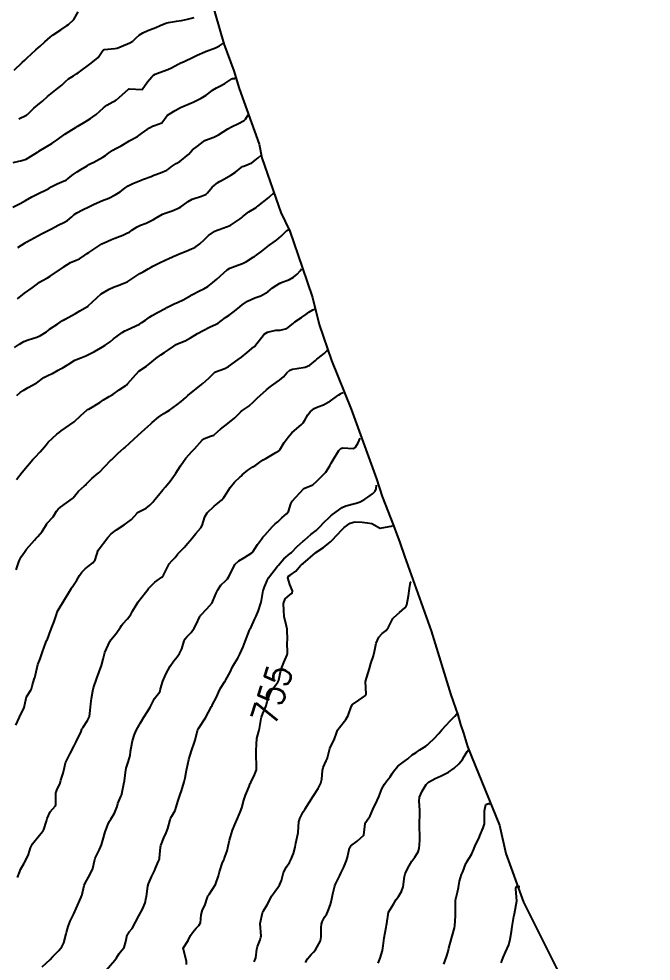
# Model space of a CAD drawing. Header units: metres. Extents: x 298520 to 308411, y 7433745 to 7450750.
# Drawn here: x 299133.1 to 299231.9, y 7449821.7 to 7449968.8 of the extents above; entities that cross this region are included whole.
import ezdxf
from ezdxf.enums import TextEntityAlignment as Align

# ---------------------------------------------------------------- set-up
doc = ezdxf.new("R2010")
doc.units = ezdxf.units.M
doc.header["$LTSCALE"] = 10
for name, color, linetype in [('Area', 45, 'Continuous'), ('Cotas', 45, 'Continuous'), ('Curvas de Nivel 1m', 11, 'Continuous'), ('Curvas de Nivel 5m', 15, 'Continuous')]:
    doc.layers.add(name, color=color, linetype=linetype)
doc.styles.add('Style-STANDARD', font='STANDARD.shx')

msp = doc.modelspace()

# ---------------------------------------------------------------- linework, layer by layer
at = {"layer": 'Area'}
msp.add_polyline3d([(299160.21, 7449982.09, 740.57), (299165.17, 7449964.93, 743.03), (299166.68, 7449960.69, 743.79), (299167.53, 7449957.93, 744.25), (299170.68, 7449949.24, 745.57), (299171.09, 7449947.1, 745.93), (299173.7, 7449939.62, 747.15), (299174.04, 7449938.59, 747.45), (299175.44, 7449935.64, 747.94), (299177.36, 7449930.02, 748.81), (299179, 7449925.29, 749.59), (299180.05, 7449921.07, 750.28), (299181.97, 7449915.46, 751.12), (299185.03, 7449907.86, 752.35), (299189, 7449896.96, 753.67), (299189.89, 7449894.24, 754.15), (299191.64, 7449889.72, 755.5), (299192.61, 7449887.03, 755.69), (299193.34, 7449884.9, 755.76), (299197.55, 7449873.25, 756.23), (299200.58, 7449863.27, 756.6), (299201.67, 7449860.11, 756.84), (299202.11, 7449858.61, 756.99), (299202.58, 7449857.25, 757.26), (299203.19, 7449855.17, 757.53), (299203.82, 7449853.61, 757.91), (299208.2, 7449842.9, 758.94), (299209.18, 7449838.49, 759.27), (299211.93, 7449830.86, 759.8), (299231.88, 7449791.01, 762.68)], dxfattribs=at)
at = {"layer": 'Curvas de Nivel 1m', "flags": 128}
for points, elevation in [([(299132.42, 7449960.78), (299133.65, 7449962), (299134.06, 7449962.37), (299134.44, 7449962.74), (299135.08, 7449963.36), (299135.79, 7449963.98), (299136.16, 7449964.28), (299136.47, 7449964.56), (299137.21, 7449965.22), (299138.03, 7449965.95), (299138.27, 7449966.17), (299138.49, 7449966.32), (299139.68, 7449967.12), (299140.5, 7449967.67), (299140.65, 7449967.77), (299140.87, 7449967.92), (299141.71, 7449968.72), (299142.42, 7449969.9)], 741), ([(299133.12, 7449953.22), (299134.34, 7449953.78), (299134.46, 7449953.87), (299134.58, 7449953.99), (299135.47, 7449954.86), (299136.36, 7449955.6), (299136.57, 7449955.76), (299136.83, 7449955.97), (299137.63, 7449956.7), (299138.38, 7449957.33), (299139.18, 7449957.94), (299139.84, 7449958.48), (299140.4, 7449959.01), (299140.89, 7449959.43), (299141.66, 7449959.91), (299142.12, 7449960.2), (299142.42, 7449960.4), (299144.43, 7449961.87), (299145.53, 7449962.77), (299146.27, 7449963.85), (299146.35, 7449963.97), (299146.46, 7449964.02), (299148.14, 7449964.16), (299148.47, 7449964.22), (299149.12, 7449964.47), (299150.47, 7449965.06), (299150.92, 7449965.35), (299151.42, 7449965.79), (299151.99, 7449966.29), (299152.49, 7449966.65), (299153.26, 7449967.01), (299154.5, 7449967.48), (299155.2, 7449967.75), (299156.11, 7449968.13), (299156.51, 7449968.26), (299157.77, 7449968.46), (299158.52, 7449968.55), (299159.46, 7449968.75), (299160.52, 7449969.04)], 742), ([(299132.25, 7449946.37), (299133.58, 7449946.68), (299134.26, 7449946.92), (299134.96, 7449947.29), (299136.04, 7449947.97), (299136.17, 7449948.06), (299136.27, 7449948.13), (299137.39, 7449948.85), (299138.28, 7449949.37), (299138.64, 7449949.59), (299139.12, 7449949.94), (299140.3, 7449950.78), (299140.99, 7449951.22), (299142.08, 7449951.9), (299142.22, 7449952), (299142.32, 7449952.06), (299143.48, 7449952.73), (299144.33, 7449953.23), (299144.71, 7449953.5), (299145.18, 7449953.86), (299145.8, 7449954.4), (299146.35, 7449954.9), (299146.89, 7449955.32), (299147.79, 7449955.84), (299148.17, 7449956.03), (299148.37, 7449956.16), (299150.21, 7449957.8), (299150.31, 7449957.88), (299150.38, 7449957.9), (299152.38, 7449957.78), (299153.2, 7449958.97), (299153.89, 7449959.77), (299154.17, 7449960.01), (299154.42, 7449960.15), (299155.08, 7449960.41), (299156.42, 7449960.92), (299156.99, 7449961.17), (299158.02, 7449961.71), (299158.29, 7449961.86), (299158.44, 7449961.93), (299158.85, 7449962.12), (299160.45, 7449962.9), (299160.97, 7449963.15), (299162.16, 7449963.66), (299162.37, 7449963.75), (299162.45, 7449963.78), (299163.82, 7449964.29), (299164.47, 7449964.61), (299164.76, 7449964.78), (299164.8, 7449964.81), (299165.27, 7449965.24)], 743), ([(299132.17, 7449939.42), (299133.35, 7449940), (299134.18, 7449940.45), (299135.14, 7449941.02), (299136.19, 7449941.54), (299136.49, 7449941.67), (299137.09, 7449941.96), (299137.82, 7449942.34), (299138.2, 7449942.56), (299139.11, 7449943.04), (299140.22, 7449943.5), (299140.5, 7449943.64), (299140.88, 7449943.91), (299141.63, 7449944.51), (299142.23, 7449944.93), (299142.83, 7449945.3), (299143.79, 7449945.88), (299144.07, 7449946.05), (299144.25, 7449946.15), (299144.82, 7449946.44), (299146.26, 7449947.2), (299146.65, 7449947.46), (299147.14, 7449947.84), (299147.79, 7449948.32), (299148.27, 7449948.56), (299149.11, 7449948.99), (299150.29, 7449949.72), (299150.34, 7449949.75), (299150.44, 7449949.8), (299151.64, 7449950.45), (299152.3, 7449950.9), (299152.8, 7449951.28), (299153.52, 7449951.77), (299154.02, 7449952.06), (299154.32, 7449952.16), (299155.48, 7449952.59), (299156.29, 7449953.73), (299156.34, 7449953.79), (299157.55, 7449954.52), (299158.36, 7449954.99), (299160.1, 7449955.68), (299160.36, 7449955.79), (299161.61, 7449956.43), (299162.38, 7449956.9), (299162.81, 7449957.23), (299163.37, 7449957.65), (299163.98, 7449958.05), (299164.39, 7449958.27), (299165.29, 7449958.73), (299166.41, 7449959.46), (299166.48, 7449959.48), (299166.85, 7449959.51), (299167.07, 7449959.63)], 744), ([(299132.9, 7449925.1), (299134, 7449926), (299135.19, 7449926.8), (299136.02, 7449927.44), (299136.33, 7449927.67), (299136.84, 7449927.96), (299137.62, 7449928.37), (299138.04, 7449928.62), (299139.94, 7449929.92), (299140.05, 7449930.01), (299141.19, 7449930.78), (299142.07, 7449931.13), (299142.62, 7449931.35), (299143.44, 7449931.89), (299143.8, 7449932.16), (299144.08, 7449932.35), (299145.01, 7449932.94), (299146.1, 7449933.68), (299146.21, 7449933.75), (299146.44, 7449933.85), (299147.6, 7449934.34), (299148.11, 7449934.57), (299149.36, 7449935.05), (299150.12, 7449935.37), (299150.4, 7449935.52), (299150.8, 7449935.79), (299151.59, 7449936.33), (299152.14, 7449936.59), (299153, 7449936.92), (299154.14, 7449937.48), (299154.6, 7449937.75), (299155.58, 7449938.31), (299156.15, 7449938.53), (299157.05, 7449938.83), (299158.17, 7449939.3), (299158.43, 7449939.44), (299158.81, 7449939.7), (299159.58, 7449940.29), (299160.18, 7449940.67), (299161.66, 7449941.14), (299162.19, 7449941.33), (299162.4, 7449941.45), (299162.6, 7449941.66), (299163.31, 7449942.55), (299164.22, 7449943.26), (299164.46, 7449943.4), (299164.86, 7449943.63), (299166.23, 7449944.41), (299166.96, 7449944.88), (299167.87, 7449945.59), (299168.08, 7449945.75), (299168.25, 7449945.83), (299169.5, 7449946.33), (299170.26, 7449946.88), (299170.49, 7449947.11), (299170.95, 7449947.52)], 746), ([(299132.45, 7449917.47), (299133.21, 7449918.01), (299133.63, 7449918.29), (299133.92, 7449918.43), (299134.6, 7449918.67), (299135.92, 7449919.11), (299136.51, 7449919.38), (299137.45, 7449919.95), (299137.72, 7449920.17), (299137.94, 7449920.35), (299139.22, 7449921.2), (299139.95, 7449921.69), (299140.1, 7449921.77), (299140.38, 7449921.92), (299141.39, 7449922.48), (299141.97, 7449922.79), (299142.67, 7449923.19), (299143.84, 7449923.88), (299143.93, 7449923.94), (299143.98, 7449923.99), (299146, 7449925.85), (299147.25, 7449926.6), (299148.02, 7449926.95), (299148.66, 7449927.19), (299150.03, 7449927.75), (299150.08, 7449927.77), (299150.13, 7449927.81), (299152.05, 7449929.02), (299152.52, 7449929.3), (299153.31, 7449929.77), (299153.77, 7449930.05), (299154.06, 7449930.2), (299154.97, 7449930.66), (299156.07, 7449931.19), (299156.43, 7449931.36), (299157.24, 7449931.72), (299157.83, 7449931.96), (299158.08, 7449932.06), (299159.24, 7449932.55), (299160.09, 7449932.88), (299160.64, 7449933.13), (299161.42, 7449933.67), (299162.11, 7449934.35), (299162.77, 7449935), (299163.73, 7449935.64), (299163.99, 7449935.77), (299164.12, 7449935.83), (299164.43, 7449935.94), (299166.13, 7449936.53), (299166.78, 7449936.96), (299167.68, 7449937.59), (299167.95, 7449937.79), (299168.15, 7449937.98), (299169.05, 7449938.69), (299170.17, 7449939.35), (299170.3, 7449939.44), (299170.44, 7449939.57), (299172.19, 7449940.92), (299172.4, 7449941.11), (299172.86, 7449941.55), (299172.97, 7449941.59)], 747), ([(299132.81, 7449910.01), (299133.34, 7449910.48), (299133.82, 7449910.79), (299134.59, 7449911.23), (299135.84, 7449911.9), (299135.89, 7449911.93), (299135.94, 7449911.97), (299137.03, 7449912.78), (299137.86, 7449913.2), (299138.36, 7449913.44), (299139.27, 7449913.94), (299139.65, 7449914.15), (299139.87, 7449914.27), (299140.81, 7449914.86), (299141.88, 7449915.5), (299142.15, 7449915.63), (299142.79, 7449915.89), (299143.57, 7449916.2), (299143.89, 7449916.35), (299144.93, 7449916.89), (299145.91, 7449917.43), (299146.18, 7449917.58), (299146.62, 7449917.84), (299147.38, 7449918.37), (299147.92, 7449918.84), (299148.47, 7449919.28), (299149.28, 7449919.82), (299149.68, 7449920.07), (299149.94, 7449920.22), (299150.7, 7449920.56), (299151.95, 7449921.14), (299152.35, 7449921.38), (299152.89, 7449921.77), (299153.52, 7449922.21), (299153.96, 7449922.49), (299154.77, 7449922.95), (299155.98, 7449923.59), (299156.07, 7449923.64), (299156.25, 7449923.73), (299157.4, 7449924.31), (299157.99, 7449924.56), (299158.79, 7449924.91), (299160, 7449925.61), (299160.13, 7449925.69), (299161.33, 7449926.35), (299162.02, 7449926.65), (299162.67, 7449927.01), (299163.44, 7449927.65), (299163.76, 7449927.92), (299164.04, 7449928.17), (299165.66, 7449929.62), (299166.06, 7449929.88), (299167.33, 7449930.33), (299168.06, 7449930.6), (299168.71, 7449930.94), (299169.73, 7449931.57), (299169.95, 7449931.7), (299170.08, 7449931.78), (299171.09, 7449932.55), (299172.1, 7449933.38), (299172.19, 7449933.45), (299172.33, 7449933.54), (299173.37, 7449934.27), (299174.12, 7449934.88), (299174.43, 7449935.2), (299174.99, 7449935.78), (299175.19, 7449935.85)], 748), ([(299132.77, 7449896.9), (299133.67, 7449898), (299135.3, 7449899.98), (299135.49, 7449900.18), (299135.7, 7449900.39), (299136.48, 7449901.19), (299137.13, 7449901.96), (299137.39, 7449902.29), (299137.73, 7449902.69), (299138.37, 7449903.31), (299139.07, 7449903.94), (299139.44, 7449904.24), (299139.75, 7449904.48), (299141.76, 7449905.9), (299142.81, 7449906.86), (299143.79, 7449907.75), (299143.87, 7449907.8), (299144.04, 7449907.88), (299145.8, 7449908.92), (299146.34, 7449909.31), (299147.22, 7449909.84), (299147.62, 7449910.03), (299147.82, 7449910.17), (299148.78, 7449910.87), (299149.84, 7449911.55), (299149.98, 7449911.67), (299150.1, 7449911.81), (299151.86, 7449913.78), (299153.05, 7449914.59), (299153.88, 7449915.24), (299154.52, 7449915.75), (299155.31, 7449916.32), (299155.9, 7449916.72), (299156.49, 7449917.13), (299157.32, 7449917.72), (299157.68, 7449917.94), (299157.92, 7449918.04), (299159.11, 7449918.51), (299159.93, 7449919.01), (299161.01, 7449919.67), (299161.94, 7449920.16), (299162.91, 7449920.68), (299163.95, 7449921.15), (299164.28, 7449921.31), (299164.73, 7449921.63), (299165.42, 7449922.16), (299165.97, 7449922.54), (299166.59, 7449923), (299167.31, 7449923.6), (299167.99, 7449924.15), (299168.85, 7449924.72), (299170, 7449925.24), (299170.91, 7449925.56), (299172.01, 7449926.18), (299172.75, 7449926.79), (299173.89, 7449927.52), (299173.98, 7449927.56), (299174.02, 7449927.58), (299175.41, 7449928.13), (299176.04, 7449928.49), (299176.58, 7449928.96), (299177.05, 7449929.48), (299177.29, 7449929.76)], 749), ([(299132.68, 7449858.52), (299133.22, 7449859.77), (299133.3, 7449859.93), (299133.34, 7449860), (299133.96, 7449861.27), (299134.11, 7449861.99), (299134.32, 7449862.92), (299134.98, 7449863.98), (299135.08, 7449864.17), (299135.28, 7449864.8), (299135.54, 7449865.72), (299135.62, 7449865.98), (299135.73, 7449866.4), (299136.12, 7449867.97), (299136.44, 7449868.85), (299136.83, 7449869.96), (299137.36, 7449871.43), (299137.52, 7449871.79), (299137.59, 7449871.95), (299138.06, 7449873.26), (299138.34, 7449873.94), (299138.65, 7449874.68), (299139.04, 7449875.93), (299139.14, 7449876.21), (299139.42, 7449876.74), (299140.13, 7449877.92), (299141.2, 7449879.65), (299141.35, 7449879.9), (299141.39, 7449879.97), (299141.46, 7449880.08), (299142.18, 7449881.18), (299142.62, 7449881.89), (299142.98, 7449882.39), (299143.49, 7449882.92), (299144.01, 7449883.36), (299144.66, 7449883.87), (299145.03, 7449884.34), (299145.53, 7449885.86), (299147.04, 7449887.84), (299147.56, 7449888.4), (299148.37, 7449889.02), (299149.57, 7449889.81), (299150.74, 7449890.64), (299151.6, 7449891.63), (299151.67, 7449891.71), (299151.79, 7449891.78), (299152.99, 7449892.38), (299153.61, 7449892.87), (299154.05, 7449893.33), (299154.39, 7449893.75), (299154.92, 7449894.45), (299155.64, 7449895.26), (299156.05, 7449895.73), (299156.74, 7449896.64), (299157.55, 7449897.71), (299157.67, 7449897.89), (299158.37, 7449899.02), (299158.84, 7449899.7), (299159.21, 7449900.19), (299159.71, 7449900.77), (299160.15, 7449901.25), (299160.54, 7449901.68), (299161.74, 7449903), (299162.11, 7449903.29), (299163.04, 7449903.65), (299163.56, 7449903.82), (299163.75, 7449903.94), (299164.64, 7449904.75), (299165.76, 7449905.62), (299166.85, 7449906.53), (299167.79, 7449907.47), (299167.85, 7449907.53), (299167.93, 7449907.59), (299169.03, 7449908.35), (299169.81, 7449909.05), (299170.36, 7449909.56), (299171.83, 7449910.87), (299172.17, 7449911.2), (299172.58, 7449911.53), (299173.33, 7449912.03), (299173.85, 7449912.4), (299174.45, 7449912.92), (299174.98, 7449913.51), (299175.43, 7449913.95), (299175.87, 7449914.13), (299176.57, 7449914.19), (299177.87, 7449914.4), (299178.58, 7449914.75), (299179.45, 7449915.45), (299179.68, 7449915.66), (299179.89, 7449915.82), (299180.81, 7449916.53), (299181.17, 7449916.9), (299181.34, 7449917.11)], 751), ([(299132.92, 7449834.75), (299133.26, 7449835.66), (299133.41, 7449836), (299133.96, 7449836.97), (299134.49, 7449837.98), (299134.62, 7449838.32), (299134.97, 7449839.38), (299135.16, 7449839.8), (299135.28, 7449839.98), (299136.35, 7449841.32), (299136.86, 7449841.95), (299136.92, 7449842.04), (299137.01, 7449842.25), (299137.45, 7449843.52), (299137.57, 7449843.94), (299138.01, 7449844.97), (299138.86, 7449845.93), (299138.92, 7449846.07), (299138.91, 7449847.93), (299138.94, 7449848.06), (299139.08, 7449848.36), (299139.56, 7449849.46), (299139.71, 7449849.92), (299140.03, 7449851), (299140.24, 7449851.92), (299140.43, 7449852.62), (299141.03, 7449853.91), (299141.07, 7449853.98), (299141.15, 7449854.11), (299141.77, 7449855.3), (299142.08, 7449855.9), (299142.85, 7449857.55), (299142.99, 7449857.88), (299143.06, 7449858.01), (299143.2, 7449858.2), (299143.87, 7449859.22), (299144.14, 7449859.87), (299144.28, 7449860.82), (299144.37, 7449861.87), (299144.46, 7449862.66), (299144.68, 7449863.87), (299144.81, 7449864.33), (299145.29, 7449865.86), (299146.03, 7449867.85), (299146.28, 7449868.8), (299146.57, 7449869.84), (299147.36, 7449871.59), (299147.44, 7449871.75), (299147.51, 7449871.83), (299148.35, 7449872.84), (299148.98, 7449873.81), (299149.14, 7449874.06), (299149.39, 7449874.33), (299150.11, 7449875.1), (299150.62, 7449875.8), (299150.9, 7449876.32), (299151.43, 7449877.28), (299151.78, 7449877.78), (299152.92, 7449879.24), (299153.35, 7449879.76), (299153.4, 7449879.82), (299153.45, 7449879.89), (299154.39, 7449880.83), (299155.48, 7449881.64), (299155.54, 7449881.68), (299155.59, 7449881.74), (299155.7, 7449881.95), (299156.62, 7449883.72), (299157.04, 7449884.19), (299157.52, 7449884.72), (299157.97, 7449885.27), (299158.39, 7449885.7), (299158.95, 7449886.28), (299159.54, 7449886.93), (299159.9, 7449887.33), (299160.16, 7449887.68), (299160.77, 7449888.47), (299161.57, 7449889.33), (299161.78, 7449889.67), (299162.2, 7449891.06), (299162.52, 7449891.66), (299163.61, 7449892.71), (299164.14, 7449893.11), (299164.77, 7449893.63), (299165.17, 7449894.08), (299165.63, 7449894.8), (299166.14, 7449895.61), (299166.8, 7449896.45), (299167.67, 7449897.27), (299167.84, 7449897.42), (299168.02, 7449897.59), (299168.91, 7449898.35), (299169.69, 7449898.86), (299170.13, 7449899.13), (299170.76, 7449899.56), (299171.31, 7449899.94), (299171.7, 7449900.18), (299173.25, 7449901.07), (299173.71, 7449901.34), (299173.81, 7449901.42), (299173.87, 7449901.52), (299174.56, 7449902.68), (299175.17, 7449903.51), (299175.43, 7449903.82), (299175.75, 7449904.17), (299177.27, 7449905.48), (299177.52, 7449905.72), (299177.77, 7449906.12), (299178.26, 7449907), (299178.63, 7449907.46), (299179.26, 7449907.99), (299179.8, 7449908.25), (299180.71, 7449908.54), (299181.81, 7449909.14), (299182.19, 7449909.42), (299183.13, 7449910.1), (299183.39, 7449910.27), (299183.51, 7449910.34), (299183.79, 7449910.47)], 752), ([(299136.75, 7449820.78), (299138.01, 7449821.94), (299138.38, 7449822.33), (299138.78, 7449822.75), (299139.36, 7449823.35), (299139.85, 7449823.92), (299140.17, 7449824.55), (299140.5, 7449825.91), (299140.56, 7449826.16), (299140.82, 7449827.07), (299141.16, 7449827.91), (299141.71, 7449829.04), (299142.08, 7449829.89), (299142.88, 7449831.67), (299142.94, 7449831.82), (299142.96, 7449831.88), (299143.31, 7449833.47), (299143.49, 7449833.87), (299144.03, 7449834.76), (299144.57, 7449835.86), (299144.67, 7449836.13), (299144.95, 7449837.35), (299145.04, 7449837.77), (299145.08, 7449837.86), (299145.74, 7449839.08), (299146.05, 7449839.85), (299146.27, 7449840.56), (299146.62, 7449841.84), (299146.71, 7449842.14), (299147.02, 7449842.93), (299147.31, 7449843.54), (299147.5, 7449843.83), (299148.09, 7449844.77), (299148.46, 7449845.82), (299148.6, 7449846.28), (299149.07, 7449847.39), (299149.19, 7449847.69), (299149.22, 7449847.81), (299149.52, 7449849.38), (299149.61, 7449849.8), (299149.77, 7449851.15), (299149.89, 7449851.8), (299150.21, 7449852.72), (299150.49, 7449853.8), (299150.57, 7449854.38), (299150.81, 7449855.79), (299150.89, 7449856.08), (299151.19, 7449857.07), (299151.48, 7449857.79), (299152.12, 7449858.86), (299152.67, 7449859.77), (299153.23, 7449860.67), (299153.65, 7449861.35), (299153.83, 7449861.75), (299154.31, 7449862.69), (299155.13, 7449863.74), (299155.18, 7449863.83), (299155.27, 7449864.18), (299155.61, 7449865.41), (299155.75, 7449865.73), (299156.15, 7449866.58), (299156.76, 7449867.72), (299157.32, 7449868.56), (299157.84, 7449869.2), (299158.24, 7449869.7), (299158.61, 7449870.43), (299158.95, 7449871.69), (299159.08, 7449871.98), (299159.37, 7449872.29), (299160.06, 7449873), (299160.52, 7449873.68), (299160.82, 7449874.25), (299161.41, 7449875.46), (299161.48, 7449875.6), (299161.54, 7449875.67), (299162.47, 7449876.7), (299163.3, 7449877.64), (299163.44, 7449877.86), (299163.97, 7449879.11), (299164.2, 7449879.63), (299164.7, 7449880.39), (299165.48, 7449881.12), (299165.72, 7449881.37), (299165.88, 7449881.61), (299166.3, 7449882.42), (299166.87, 7449883.6), (299167.51, 7449884.2), (299168.38, 7449884.71), (299169.52, 7449885.45), (299169.59, 7449885.5), (299169.65, 7449885.57), (299170.38, 7449886.72), (299171.02, 7449887.56), (299171.26, 7449887.85), (299171.56, 7449888.2), (299172.73, 7449889.53), (299173.18, 7449889.93), (299173.58, 7449890.29), (299174.21, 7449890.9), (299174.92, 7449891.51), (299175.22, 7449891.89), (299175.62, 7449893.09), (299175.82, 7449893.5), (299177.64, 7449895.47), (299179.04, 7449896.07), (299179.66, 7449896.62), (299180.06, 7449897.06), (299180.52, 7449897.44), (299181.09, 7449898.02), (299181.69, 7449899.02), (299181.91, 7449899.43), (299182.2, 7449899.93), (299183.09, 7449901.41), (299183.4, 7449901.72), (299183.72, 7449901.8), (299185.36, 7449901.74), (299185.72, 7449901.93), (299186.11, 7449902.62), (299186.42, 7449903.32)], 753), ([(299146.75, 7449820.25), (299148.13, 7449821.82), (299148.38, 7449822.2), (299148.78, 7449822.84), (299149.23, 7449823.36), (299149.57, 7449823.8), (299149.85, 7449824.75), (299150.05, 7449825.8), (299150.36, 7449826.25), (299150.82, 7449826.78), (299151.37, 7449827.78), (299151.86, 7449828.76), (299152.46, 7449829.77), (299152.87, 7449830.78), (299153.04, 7449831.59), (299153.07, 7449831.76), (299153.28, 7449833.38), (299153.38, 7449833.76), (299153.86, 7449834.82), (299154.29, 7449835.75), (299154.48, 7449836.2), (299154.95, 7449837.28), (299155.08, 7449837.61), (299155.11, 7449837.74), (299155.26, 7449839.46), (299155.32, 7449839.74), (299155.79, 7449840.93), (299156.14, 7449841.73), (299156.38, 7449842.36), (299156.74, 7449843.72), (299156.82, 7449843.93), (299157.03, 7449844.3), (299157.55, 7449845.21), (299157.71, 7449845.71), (299157.96, 7449846.6), (299158.32, 7449847.7), (299158.51, 7449848.27), (299158.97, 7449849.69), (299159.11, 7449850.3), (299159.32, 7449851.49), (299159.36, 7449851.69), (299159.68, 7449853.14), (299159.83, 7449853.68), (299160.16, 7449854.68), (299160.52, 7449855.68), (299160.68, 7449856.18), (299161.03, 7449857.67), (299161.07, 7449857.79), (299161.2, 7449857.99), (299162.26, 7449859.65), (299163.24, 7449861.43), (299163.31, 7449861.57), (299163.34, 7449861.64), (299164, 7449862.89), (299164.32, 7449863.63), (299164.63, 7449864.27), (299165.29, 7449865.33), (299165.4, 7449865.51), (299165.46, 7449865.62), (299166.12, 7449866.8), (299166.51, 7449867.61), (299166.79, 7449868.13), (299167.33, 7449868.99), (299167.66, 7449869.6), (299168.16, 7449870.77), (299168.48, 7449871.58), (299169.16, 7449873.36), (299169.25, 7449873.57), (299169.29, 7449873.67), (299169.39, 7449873.84), (299169.95, 7449875.02), (299170.19, 7449875.56), (299170.54, 7449876.44), (299170.92, 7449877.56), (299171.02, 7449877.97), (299171.3, 7449879.55), (299171.34, 7449879.67), (299171.46, 7449879.95), (299171.9, 7449881.12), (299172.12, 7449881.54), (299173.5, 7449883.32), (299173.6, 7449883.42), (299173.68, 7449883.52), (299174.54, 7449884.49), (299175.52, 7449885.34), (299175.61, 7449885.41), (299175.7, 7449885.5), (299176.61, 7449886.41), (299177.55, 7449887.23), (299177.68, 7449887.34), (299177.82, 7449887.47), (299178.74, 7449888.28), (299179.57, 7449888.93), (299179.85, 7449889.16), (299180.11, 7449889.44), (299180.79, 7449890.23), (299181.6, 7449890.95), (299181.85, 7449891.18), (299182.12, 7449891.42), (299183.61, 7449892.51), (299184.22, 7449892.79), (299185.62, 7449893.13), (299185.83, 7449893.17), (299186.42, 7449893.37), (299187.18, 7449893.81), (299187.63, 7449894.11), (299188.36, 7449894.62), (299188.8, 7449895.04), (299188.95, 7449895.42), (299189, 7449895.97)], 754), ([(299169.86, 7449821.56), (299170.12, 7449822.21), (299170.28, 7449823.56), (299170.38, 7449823.97), (299170.81, 7449825), (299170.94, 7449825.42), (299170.95, 7449825.55), (299170.83, 7449827.55), (299171.19, 7449829.22), (299171.33, 7449829.55), (299171.93, 7449830.48), (299172.48, 7449831.53), (299172.61, 7449831.81), (299172.89, 7449832.24), (299173.84, 7449833.52), (299174.15, 7449834.28), (299174.48, 7449835.51), (299174.94, 7449836.39), (299175.39, 7449837.06), (299175.62, 7449837.49), (299176, 7449838.46), (299176.28, 7449839.49), (299176.4, 7449840.08), (299176.71, 7449841.48), (299176.74, 7449841.74), (299176.87, 7449843.48), (299176.9, 7449843.6), (299177.03, 7449843.92), (299177.56, 7449844.96), (299177.84, 7449845.47), (299179.07, 7449847.45), (299179.9, 7449848.62), (299180.31, 7449849.44), (299180.46, 7449850.07), (299180.56, 7449851.44), (299180.64, 7449851.92), (299181.14, 7449852.95), (299181.3, 7449853.27), (299181.36, 7449853.43), (299181.72, 7449854.87), (299181.94, 7449855.42), (299182.36, 7449856.24), (299182.78, 7449857.41), (299182.9, 7449857.71), (299183.2, 7449858.14), (299184.22, 7449859.39), (299184.56, 7449860.05), (299185.01, 7449861.38), (299185.25, 7449861.73), (299186.22, 7449862.4), (299187.26, 7449863.14), (299187.39, 7449863.36), (299187.29, 7449865.36), (299187.89, 7449867.35), (299188.12, 7449868.14), (299188.5, 7449869.34), (299188.66, 7449870.03), (299188.91, 7449871.34), (299189.37, 7449872.28), (299189.89, 7449872.81), (299190.49, 7449873.32), (299190.88, 7449873.82), (299191.4, 7449874.85), (299191.56, 7449875.15), (299191.67, 7449875.31), (299192.59, 7449876.13), (299193.43, 7449876.83), (299193.62, 7449877.09), (299193.7, 7449877.29), (299194.01, 7449878.72), (299194.16, 7449879.88), (299194.28, 7449880.86), (299194.41, 7449880.92)], 756), ([(299177.91, 7449821.47), (299178.2, 7449822.04), (299178.78, 7449822.72), (299179.16, 7449823.09), (299179.46, 7449823.45), (299180.23, 7449824.86), (299180.37, 7449825.44), (299180.33, 7449826.94), (299180.38, 7449827.44), (299180.48, 7449827.79), (299180.85, 7449828.52), (299181.21, 7449829.07), (299181.4, 7449829.42), (299181.8, 7449830.49), (299181.99, 7449831.42), (299182.15, 7449832.16), (299182.5, 7449833.41), (299182.61, 7449833.71), (299182.92, 7449834.32), (299183.28, 7449835.05), (299183.44, 7449835.4), (299183.87, 7449836.32), (299184.32, 7449837.39), (299184.44, 7449837.91), (299184.75, 7449839.38), (299184.99, 7449839.67), (299185.99, 7449840.38), (299187, 7449841.36), (299187.22, 7449843.16), (299187.3, 7449843.36), (299188.01, 7449844.38), (299188.4, 7449845.35), (299189.07, 7449846.76), (299189.35, 7449847.33), (299189.84, 7449848.57), (299190.22, 7449849.32), (299190.6, 7449849.82), (299191.11, 7449850.44), (299191.46, 7449850.96), (299191.66, 7449851.3), (299192.32, 7449852.11), (299193.14, 7449852.73), (299193.87, 7449853.28), (299194.56, 7449853.86), (299195.16, 7449854.27), (299195.77, 7449854.64), (299196.68, 7449855.24), (299196.96, 7449855.45), (299197.18, 7449855.63), (299198.01, 7449856.41), (299198.73, 7449857.22), (299198.94, 7449857.48), (299199.2, 7449857.78), (299200.5, 7449859.2), (299200.85, 7449859.56), (299201.22, 7449859.91), (299201.52, 7449860.31)], 757), ([(299189.27, 7449821.33), (299189.58, 7449822.14), (299189.91, 7449823.32), (299190.03, 7449824.08), (299190.18, 7449825.32), (299190.5, 7449826.98), (299190.55, 7449827.31), (299190.58, 7449827.57), (299190.86, 7449829.31), (299191.62, 7449830.56), (299192.08, 7449831.3), (299192.41, 7449831.77), (299192.9, 7449832.54), (299193.15, 7449833.29), (299193.35, 7449834.86), (299193.46, 7449835.28), (299193.87, 7449836.21), (299194.48, 7449837.27), (299194.96, 7449837.89), (299195.5, 7449838.72), (299195.64, 7449839.25), (299195.74, 7449840.5), (299195.77, 7449841.25), (299195.68, 7449842.59), (299195.69, 7449843.25), (299195.77, 7449844.53), (299195.73, 7449845.25), (299195.66, 7449846.67), (299195.72, 7449847.25), (299196.11, 7449848.22), (299196.77, 7449849.24), (299196.9, 7449849.43), (299197.1, 7449849.61), (299198.16, 7449850.17), (299199.11, 7449850.61), (299199.52, 7449850.81), (299200.21, 7449851.2), (299201.13, 7449851.82), (299201.85, 7449852.47), (299202.41, 7449853.18), (299202.7, 7449853.63), (299203.16, 7449854.42), (299203.33, 7449854.67), (299203.37, 7449854.66)], 758), ([(299199.52, 7449821.21), (299199.93, 7449822.36), (299200.2, 7449823.2), (299200.31, 7449823.67), (299200.71, 7449825.19), (299200.82, 7449825.56), (299201.15, 7449826.87), (299201.2, 7449827.19), (299201.3, 7449828.75), (299201.32, 7449829.19), (299201.31, 7449830.75), (299201.35, 7449831.19), (299201.63, 7449832.45), (299201.77, 7449833.18), (299201.95, 7449834.14), (299202.28, 7449835.18), (299202.48, 7449835.64), (299202.95, 7449836.9), (299203.03, 7449837.09), (299203.08, 7449837.17), (299203.82, 7449838.31), (299204.19, 7449839.16), (299204.42, 7449839.72), (299205, 7449840.93), (299205.06, 7449841.08), (299205.09, 7449841.14), (299205.65, 7449842.5), (299205.83, 7449843.13), (299205.84, 7449844.33), (299205.83, 7449845.13), (299206.08, 7449846.11), (299206.5, 7449846.26), (299206.66, 7449846.14)], 759)]:
    msp.add_lwpolyline(points, dxfattribs=dict(at, elevation=elevation))
at = {"layer": 'Curvas de Nivel 5m', "flags": 128}
for points, elevation in [([(299132.98, 7449933.12), (299134.1, 7449933.84), (299134.2, 7449933.9), (299134.37, 7449934), (299136.11, 7449934.94), (299136.78, 7449935.3), (299138.12, 7449935.95), (299139.39, 7449936.67), (299140.14, 7449937), (299140.74, 7449937.32), (299141.42, 7449937.91), (299141.79, 7449938.27), (299142.16, 7449938.53), (299143.06, 7449938.99), (299144.17, 7449939.53), (299144.87, 7449939.87), (299146.18, 7449940.42), (299147.19, 7449940.83), (299148.19, 7449941.31), (299148.96, 7449941.82), (299149.66, 7449942.35), (299150.21, 7449942.72), (299150.91, 7449943.09), (299152.22, 7449943.64), (299152.32, 7449943.68), (299152.58, 7449943.78), (299153.78, 7449944.21), (299154.23, 7449944.38), (299155.23, 7449944.75), (299156.24, 7449945.18), (299156.56, 7449945.4), (299156.93, 7449945.72), (299157.72, 7449946.24), (299158.25, 7449946.54), (299159.69, 7449947.69), (299159.95, 7449948), (299160.27, 7449948.38), (299161.01, 7449948.94), (299161.98, 7449949.66), (299162.16, 7449949.79), (299162.29, 7449949.86), (299163.6, 7449950.35), (299164.3, 7449950.7), (299165.75, 7449951.62), (299166.32, 7449951.93), (299167.45, 7449952.47), (299168.33, 7449952.93), (299168.55, 7449953.15), (299168.93, 7449953.8)], 745), ([(299132.72, 7449882.78), (299133.13, 7449884), (299133.24, 7449884.27), (299133.51, 7449884.79), (299133.99, 7449885.53), (299134.35, 7449885.99), (299135.55, 7449887.42), (299135.81, 7449887.71), (299136.07, 7449887.96), (299136.76, 7449888.76), (299137.48, 7449889.95), (299137.52, 7449890.01), (299137.57, 7449890.06), (299138.5, 7449891.03), (299139.03, 7449891.94), (299139.27, 7449892.27), (299139.61, 7449892.56), (299141.49, 7449893.9), (299141.56, 7449893.96), (299141.63, 7449894.04), (299142.47, 7449895.06), (299143.37, 7449895.88), (299143.52, 7449896.01), (299143.65, 7449896.14), (299144.52, 7449897.01), (299145.52, 7449897.86), (299145.67, 7449897.99), (299147.46, 7449899.83), (299147.58, 7449899.95), (299147.7, 7449900.06), (299148.61, 7449900.92), (299149.6, 7449901.81), (299149.67, 7449901.87), (299149.72, 7449901.92), (299151.74, 7449903.78), (299152.79, 7449904.74), (299153.76, 7449905.59), (299153.86, 7449905.67), (299153.96, 7449905.76), (299154.93, 7449906.59), (299155.78, 7449907.17), (299156.14, 7449907.39), (299156.65, 7449907.73), (299157.8, 7449908.54), (299158.46, 7449909.05), (299159.19, 7449909.7), (299159.52, 7449909.99), (299159.82, 7449910.25), (299161.59, 7449911.66), (299161.72, 7449911.77), (299161.84, 7449911.88), (299162.78, 7449912.72), (299163.75, 7449913.64), (299163.82, 7449913.69), (299163.86, 7449913.71), (299165.31, 7449914.19), (299165.87, 7449914.5), (299167.39, 7449915.6), (299167.89, 7449915.97), (299168.77, 7449916.71), (299169.81, 7449917.57), (299169.86, 7449917.62), (299169.91, 7449917.67), (299171.45, 7449919.55), (299171.94, 7449919.91), (299173.26, 7449920.2), (299173.94, 7449920.22), (299174.98, 7449920.47), (299175.95, 7449921.26), (299176.22, 7449921.5), (299177.27, 7449922.17), (299177.97, 7449922.66), (299178.44, 7449923), (299179.02, 7449923.37), (299179.29, 7449923.5)], 750), ([(299159.32, 7449821.12), (299159.33, 7449821.68), (299158.79, 7449823.69), (299159.59, 7449824.9), (299159.95, 7449825.68), (299160.29, 7449826.2), (299160.82, 7449826.81), (299161.25, 7449827.24), (299161.49, 7449827.66), (299161.6, 7449828.91), (299161.83, 7449829.66), (299162.18, 7449830.35), (299162.58, 7449831.65), (299162.67, 7449831.87), (299162.89, 7449832.18), (299163.83, 7449833.64), (299164.29, 7449834.99), (299164.46, 7449835.63), (299164.95, 7449837.06), (299165.12, 7449837.45), (299165.22, 7449837.62), (299165.69, 7449838.89), (299165.81, 7449839.61), (299166.03, 7449840.58), (299166.32, 7449841.61), (299166.48, 7449842.13), (299167.02, 7449843.35), (299167.14, 7449843.6), (299167.71, 7449844.93), (299167.94, 7449845.59), (299168.28, 7449846.8), (299168.54, 7449847.58), (299168.69, 7449847.97), (299169.09, 7449848.96), (299169.27, 7449849.4), (299169.34, 7449849.57), (299169.91, 7449850.76), (299170.22, 7449851.56), (299170.27, 7449852.42), (299170.18, 7449853.56), (299170.2, 7449854.52), (299170.22, 7449855.56), (299170.29, 7449856.45), (299170.59, 7449857.56), (299170.73, 7449858.02), (299170.98, 7449859.55), (299171.02, 7449859.75), (299171.22, 7449860.34), (299171.61, 7449861.17), (299171.76, 7449861.54), (299171.93, 7449862.22), (299172.39, 7449863.53), (299172.71, 7449864.09), (299173.28, 7449864.81), (299173.6, 7449865.21), (299173.71, 7449865.52), (299173.99, 7449866.83), (299174.18, 7449867.51), (299174.51, 7449868.32), (299175.04, 7449869.5), (299175.09, 7449869.75), (299175.06, 7449871.5), (299175.07, 7449871.8), (299175.02, 7449873.5), (299174.93, 7449873.97), (299174.59, 7449875.51), (299174.5, 7449876.42), (299174.45, 7449877.51), (299174.72, 7449878.22), (299175.45, 7449878.85), (299175.82, 7449879.13), (299175.87, 7449879.5), (299175.47, 7449880.47), (299175.13, 7449881.5), (299175.23, 7449881.76), (299175.49, 7449881.96), (299176.4, 7449882.58), (299177.19, 7449883.48), (299177.34, 7449883.64), (299177.51, 7449883.78), (299179.48, 7449885.45), (299179.5, 7449885.47), (299179.52, 7449885.48), (299180.71, 7449886.26), (299181.55, 7449886.93), (299181.81, 7449887.16), (299182.08, 7449887.42), (299183.57, 7449889.01), (299183.76, 7449889.21), (299183.95, 7449889.4), (299184.89, 7449890.08), (299185.59, 7449890.29), (299186.74, 7449890.22), (299187.58, 7449890.12), (299188.24, 7449890.01), (299189.48, 7449889.33), (299189.54, 7449889.29), (299189.57, 7449889.28), (299189.62, 7449889.28), (299189.83, 7449889.33), (299191.29, 7449889.6), (299191.41, 7449889.64), (299191.42, 7449889.69)], 755), ([(299208.47, 7449821.39), (299208.77, 7449822.22), (299209.15, 7449823.09), (299209.64, 7449824.24), (299209.88, 7449825.08), (299210.06, 7449826.31), (299210.15, 7449827.08), (299210.43, 7449828.66), (299210.52, 7449829.08), (299210.88, 7449831.07), (299210.76, 7449832.93), (299210.76, 7449833.07), (299210.78, 7449833.19), (299210.8, 7449833.27), (299210.83, 7449833.3), (299211.37, 7449833.32)], 760)]:
    msp.add_lwpolyline(points, dxfattribs=dict(at, elevation=elevation))

# ---------------------------------------------------------------- texts
at = {"layer": 'Cotas', "style": 'Style-STANDARD'}
msp.add_text('755', height=4, rotation=72.1606, dxfattribs=at).set_placement((299172.66, 7449863.32, 755), align=Align.MIDDLE_CENTER)

doc.saveas('drawing.dxf')
